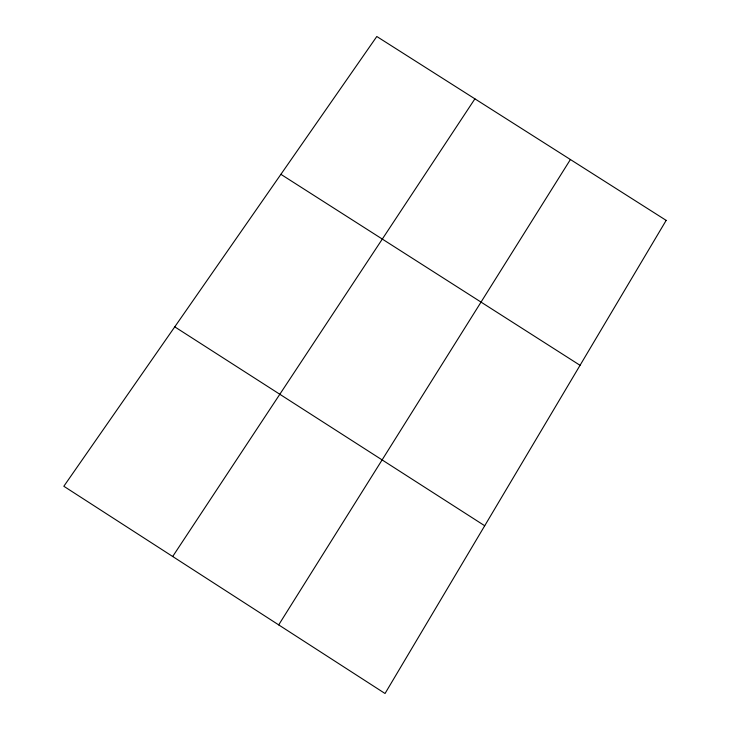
<?xml version="1.0" encoding="UTF-8"?>
<svg xmlns="http://www.w3.org/2000/svg" width="730" height="730" viewBox="0 0 730 730"><rect width="100%" height="100%" fill="white"/><g stroke="black" fill="none" stroke-linecap="round" stroke-linejoin="round"><path stroke-width="1.09" d="M278.696 624.889L570.404 159.523M172.691 556.497L474.911 98.842M280.895 174.324L580.049 365.31M174.762 326.848L484.72 525.755M666.171 220.378L385.038 693.5L63.829 486.262L376.808 36.5L666.171 220.378"/></g></svg>
